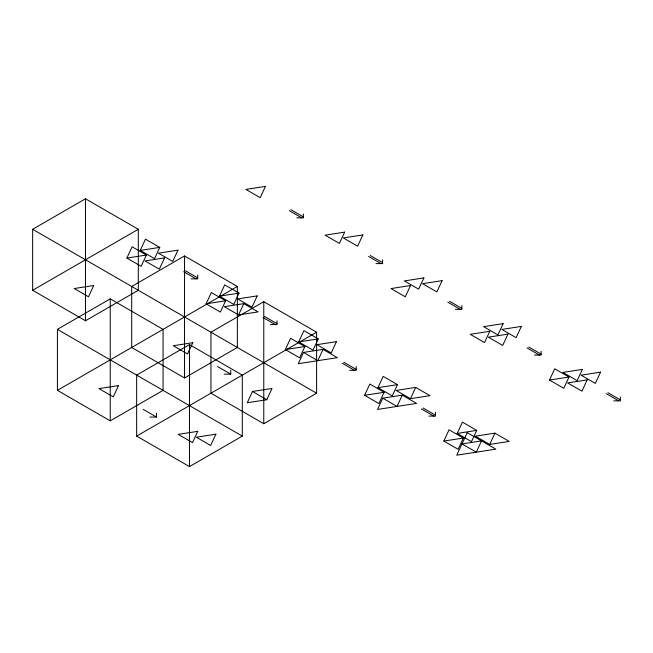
<?xml version="1.0" encoding="UTF-8"?>
<svg xmlns="http://www.w3.org/2000/svg" width="653" height="653" viewBox="0 0 653 653"><rect width="100%" height="100%" fill="white"/><g stroke="black" fill="none" stroke-linecap="round" stroke-linejoin="round"><path stroke-width="0.98" d="M126.87 258.066L132.102 246.785L146.394 255.045L141.162 266.318L126.87 258.066L146.394 255.045M140.232 250.417L145.472 239.137L159.765 247.389L154.532 258.67L140.232 250.417L159.765 247.389M206.103 303.816L211.343 292.536L225.636 300.788L220.404 312.069L206.103 303.816L225.636 300.788M219.473 296.16L224.705 284.888L239.006 293.14L233.774 304.42L219.473 296.16L239.006 293.14M238.565 314.926L243.798 303.653L258.09 311.905L238.565 314.926L224.265 306.673L243.798 303.653M252.491 391.474L247.258 402.746L266.791 399.726L272.023 388.453L252.491 391.474L266.791 399.726M285.345 349.559L290.577 338.287L304.878 346.539L299.645 357.82L285.345 349.559L304.878 346.539M298.715 341.911L303.947 330.638L318.248 338.891L313.016 350.163L298.715 341.911L318.248 338.891M303.506 352.424L298.274 363.697L337.332 357.656L323.039 349.396L303.506 352.424L317.807 360.676L323.039 349.396M364.586 395.31L369.818 384.037L384.119 392.29L378.887 403.562L364.586 395.31L384.119 392.29M377.956 387.662L383.189 376.389L397.489 384.641L392.257 395.914L377.956 387.662L397.489 384.641M382.748 398.167L377.516 409.447L416.573 403.399L402.281 395.147L382.748 398.167L397.04 406.427L402.281 395.147M410.459 398.681L415.692 387.409L429.984 395.661L410.459 398.681L396.159 390.429L415.692 387.409M443.828 441.061L449.06 429.788L463.361 438.041L458.128 449.313L443.828 441.061L463.361 438.041M457.198 433.412L462.43 422.132L476.723 430.392L471.49 441.665L457.198 433.412L476.723 430.392M489.693 444.432L494.933 433.151L509.226 441.412L489.693 444.432L475.4 436.18L494.933 433.151M549.483 380.062L554.715 368.782L569.016 377.042L563.776 388.315L549.483 380.062L569.016 377.042M32.65 229.285L85.478 198.781L138.305 229.285L138.305 290.283L85.478 320.778L32.65 290.283L32.65 229.285L316.599 393.22L316.599 332.214L263.771 301.719L210.943 332.214L210.943 393.22L263.771 423.715L316.599 393.22M32.65 290.283L138.305 229.285M57.415 329.357L110.243 298.862L163.07 329.357L163.07 390.355L110.243 420.859L57.415 390.355L57.415 329.357L242.304 436.106L242.304 375.108L189.476 344.604L136.657 375.108L136.657 436.106L189.476 466.609L242.304 436.106M184.53 255.968L131.702 286.471L131.702 347.469L184.53 377.965L237.357 347.469L237.357 286.471L184.53 255.968L184.53 377.965M57.415 390.355L237.357 286.471M136.657 436.106L316.599 332.214M296.789 217.849L303.392 217.849L303.392 214.037M376.022 263.592L382.625 263.592L382.625 259.78M191.133 278.847L197.737 278.847L197.737 275.035M455.263 309.342L461.867 309.342L461.867 305.531M270.375 324.59L276.978 324.59L276.978 320.778M534.505 355.093L541.108 355.093L541.108 351.281M349.608 370.341L356.212 370.341L356.212 366.529M224.15 374.153L230.754 374.153L230.754 370.341M613.747 400.844L620.35 400.844L620.35 397.032M428.85 416.092L435.453 416.092L435.453 412.28M149.863 417.047L156.467 417.047L156.467 413.235M291.009 209.744L303.392 216.894M370.251 255.494L382.625 262.645M449.484 301.245L461.867 308.387M528.726 346.988L541.108 354.138M607.967 392.739L620.35 399.889M289.352 210.699L301.735 217.849M368.594 256.449L380.977 263.592M447.836 302.192L460.218 309.342M527.077 347.943L539.46 355.093M606.319 393.694L618.701 400.844M185.354 270.742L197.737 277.892M264.596 316.493L276.978 323.643M343.837 362.244L356.212 369.386M423.071 407.994L435.453 415.137M183.705 271.697L196.08 278.847M262.939 317.448L275.321 324.59M342.18 363.199L354.563 370.341M421.422 408.941L433.804 416.092M217.547 366.529L230.754 374.153M143.26 409.423L156.467 417.047M263.771 301.719L263.771 423.715M189.476 344.604L189.476 466.609M110.243 298.862L110.243 420.859M85.478 198.781L85.478 320.778M93.73 285.516L88.498 296.789L74.205 288.536L93.73 285.516M164.556 257.902L159.324 269.175L145.023 260.922L164.556 257.902M177.967 250.156L172.735 261.437L158.434 253.176L177.967 250.156M118.495 385.596L113.263 396.869L98.962 388.617L118.495 385.596M192.782 342.703L187.55 353.975L173.249 345.723L192.782 342.703M265.42 186.391L260.188 197.671L245.887 189.411L265.42 186.391M257.209 295.907L251.976 307.179L237.676 298.927L257.209 295.907M197.737 431.339L192.504 442.62L178.204 434.359L197.737 431.339M215.89 434.204L210.658 445.477L196.365 437.224L215.89 434.204M344.662 232.141L339.429 243.414L325.129 235.162L344.662 232.141M362.864 234.909L357.632 246.181L343.331 237.929L362.864 234.909M336.45 341.658L331.218 352.93L316.917 344.678L336.45 341.658M410.533 285.541L405.301 296.813L391 288.561L410.533 285.541M423.903 277.892L418.663 289.165L404.37 280.912L423.903 277.892M442.105 280.659L436.873 291.932L422.573 283.68L442.105 280.659M489.774 331.291L484.542 342.564L470.242 334.312L489.774 331.291M503.137 323.643L497.904 334.916L483.612 326.663L503.137 323.643M507.928 334.148L502.696 345.429L488.403 337.168L507.928 334.148M467.221 432.645L456.757 455.198L495.815 449.15L467.221 432.645M521.339 326.41L516.107 337.683L501.814 329.43L521.339 326.41M481.514 440.897L476.282 452.17L461.989 443.918L481.514 440.897M582.378 369.386L577.146 380.666L562.853 372.414L582.378 369.386M587.169 379.899L581.937 391.171L567.645 382.919L587.169 379.899M600.58 372.153L595.348 383.433L581.056 375.173L600.58 372.153"/></g></svg>
